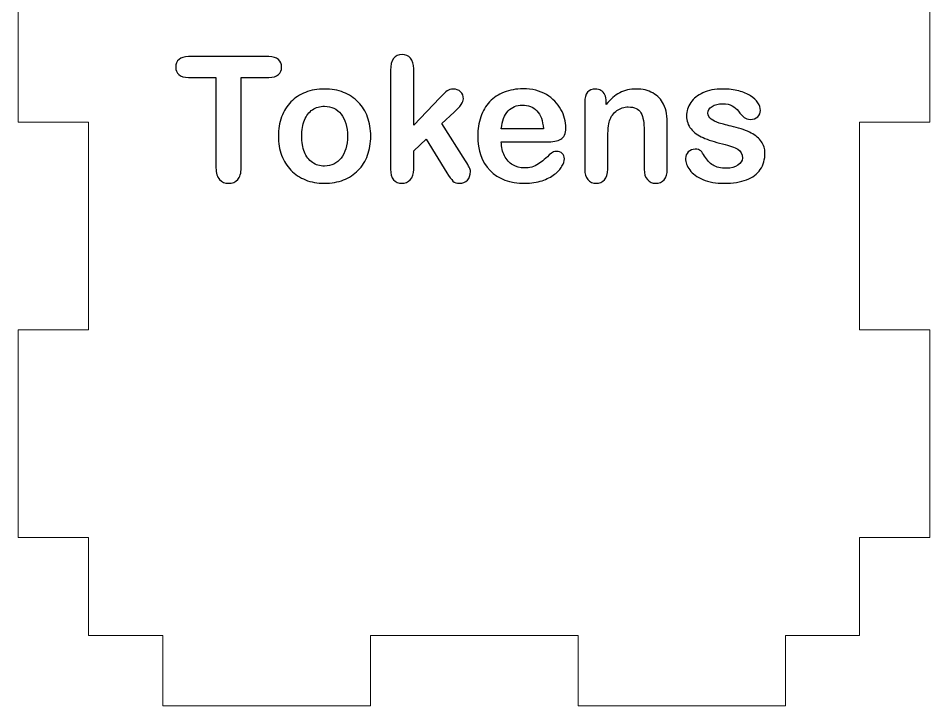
# Model space of a CAD drawing. Header units: inches. Extents: x -11.2 to 11.8, y -8.6 to 8.5.
# Drawn here: x -11.249 to -9.624, y 2.204 to 3.429 of the extents above; entities that cross this region are included whole.
import ezdxf

# ---------------------------------------------------------------- set-up
doc = ezdxf.new("R2010")
doc.units = ezdxf.units.IN
doc.header["$MEASUREMENT"] = 0
doc.layers.add('Tiny token holder', color=7, linetype='Continuous')

msp = doc.modelspace()

# ---------------------------------------------------------------- linework, layer by layer
at = {"layer": 'Tiny token holder', "color": 240, "lineweight": 9}
msp.add_open_spline([(-9.8805, 4.5291), (-9.8805, 4.5291), (-9.8805, 4.6541), (-9.8805, 4.6541), (-9.8805, 4.6541), (-9.8805, 4.6541), (-10.2505, 4.6541), (-10.2505, 4.6541), (-10.2505, 4.6541), (-10.2505, 4.6541), (-10.2505, 4.5291), (-10.2505, 4.5291), (-10.2505, 4.5291), (-10.2505, 4.5291), (-10.6205, 4.5291), (-10.6205, 4.5291), (-10.6205, 4.5291), (-10.6205, 4.5291), (-10.6205, 4.6541), (-10.6205, 4.6541), (-10.6205, 4.6541), (-10.6205, 4.6541), (-10.9905, 4.6541), (-10.9905, 4.6541), (-10.9905, 4.6541), (-10.9905, 4.6541), (-10.9905, 4.5291), (-10.9905, 4.5291), (-10.9905, 4.5291), (-10.9905, 4.5291), (-11.1235, 4.5291), (-11.1235, 4.5291), (-11.1235, 4.5291), (-11.1235, 4.5291), (-11.1235, 4.3541), (-11.1235, 4.3541), (-11.1235, 4.3541), (-11.1235, 4.3541), (-11.2485, 4.3541), (-11.2485, 4.3541), (-11.2485, 4.3541), (-11.2485, 4.3541), (-11.2485, 3.9841), (-11.2485, 3.9841), (-11.2485, 3.9841), (-11.2485, 3.9841), (-11.1235, 3.9841), (-11.1235, 3.9841), (-11.1235, 3.9841), (-11.1235, 3.9841), (-11.1235, 3.6141), (-11.1235, 3.6141), (-11.1235, 3.6141), (-11.1235, 3.6141), (-11.2485, 3.6141), (-11.2485, 3.6141), (-11.2485, 3.6141), (-11.2485, 3.6141), (-11.2485, 3.2441), (-11.2485, 3.2441), (-11.2485, 3.2441), (-11.2485, 3.2441), (-11.1235, 3.2441), (-11.1235, 3.2441), (-11.1235, 3.2441), (-11.1235, 3.2441), (-11.1235, 2.8741), (-11.1235, 2.8741), (-11.1235, 2.8741), (-11.1235, 2.8741), (-11.2485, 2.8741), (-11.2485, 2.8741), (-11.2485, 2.8741), (-11.2485, 2.8741), (-11.2485, 2.5041), (-11.2485, 2.5041), (-11.2485, 2.5041), (-11.2485, 2.5041), (-11.1235, 2.5041), (-11.1235, 2.5041), (-11.1235, 2.5041), (-11.1235, 2.5041), (-11.1235, 2.3291), (-11.1235, 2.3291), (-11.1235, 2.3291), (-11.1235, 2.3291), (-10.9905, 2.3291), (-10.9905, 2.3291), (-10.9905, 2.3291), (-10.9905, 2.3291), (-10.9905, 2.2041), (-10.9905, 2.2041), (-10.9905, 2.2041), (-10.9905, 2.2041), (-10.6205, 2.2041), (-10.6205, 2.2041), (-10.6205, 2.2041), (-10.6205, 2.2041), (-10.6205, 2.3291), (-10.6205, 2.3291), (-10.6205, 2.3291), (-10.6205, 2.3291), (-10.2505, 2.3291), (-10.2505, 2.3291), (-10.2505, 2.3291), (-10.2505, 2.3291), (-10.2505, 2.2041), (-10.2505, 2.2041), (-10.2505, 2.2041), (-10.2505, 2.2041), (-9.8805, 2.2041), (-9.8805, 2.2041), (-9.8805, 2.2041), (-9.8805, 2.2041), (-9.8805, 2.3291), (-9.8805, 2.3291), (-9.8805, 2.3291), (-9.8805, 2.3291), (-9.7485, 2.3291), (-9.7485, 2.3291), (-9.7485, 2.3291), (-9.7485, 2.3291), (-9.7485, 2.5041), (-9.7485, 2.5041), (-9.7485, 2.5041), (-9.7485, 2.5041), (-9.6235, 2.5041), (-9.6235, 2.5041), (-9.6235, 2.5041), (-9.6235, 2.5041), (-9.6235, 2.8741), (-9.6235, 2.8741), (-9.6235, 2.8741), (-9.6235, 2.8741), (-9.7485, 2.8741), (-9.7485, 2.8741), (-9.7485, 2.8741), (-9.7485, 2.8741), (-9.7485, 3.2441), (-9.7485, 3.2441), (-9.7485, 3.2441), (-9.7485, 3.2441), (-9.6235, 3.2441), (-9.6235, 3.2441), (-9.6235, 3.2441), (-9.6235, 3.2441), (-9.6235, 3.6141), (-9.6235, 3.6141), (-9.6235, 3.6141), (-9.6235, 3.6141), (-9.7485, 3.6141), (-9.7485, 3.6141), (-9.7485, 3.6141), (-9.7485, 3.6141), (-9.7485, 3.9841), (-9.7485, 3.9841), (-9.7485, 3.9841), (-9.7485, 3.9841), (-9.6235, 3.9841), (-9.6235, 3.9841), (-9.6235, 3.9841), (-9.6235, 3.9841), (-9.6235, 4.3541), (-9.6235, 4.3541), (-9.6235, 4.3541), (-9.6235, 4.3541), (-9.7485, 4.3541), (-9.7485, 4.3541), (-9.7485, 4.3541), (-9.7485, 4.3541), (-9.7485, 4.5291), (-9.7485, 4.5291), (-9.7485, 4.5291), (-9.7485, 4.5291), (-9.8805, 4.5291), (-9.8805, 4.5291)], degree=3, knots=[0, 0, 0, 0, 0.022222, 0.022222, 0.022222, 0.022222, 0.044444, 0.044444, 0.044444, 0.044444, 0.066667, 0.066667, 0.066667, 0.066667, 0.088889, 0.088889, 0.088889, 0.088889, 0.111111, 0.111111, 0.111111, 0.111111, 0.133333, 0.133333, 0.133333, 0.133333, 0.155556, 0.155556, 0.155556, 0.155556, 0.177778, 0.177778, 0.177778, 0.177778, 0.2, 0.2, 0.2, 0.2, 0.222222, 0.222222, 0.222222, 0.222222, 0.244444, 0.244444, 0.244444, 0.244444, 0.266667, 0.266667, 0.266667, 0.266667, 0.288889, 0.288889, 0.288889, 0.288889, 0.311111, 0.311111, 0.311111, 0.311111, 0.333333, 0.333333, 0.333333, 0.333333, 0.355556, 0.355556, 0.355556, 0.355556, 0.377778, 0.377778, 0.377778, 0.377778, 0.4, 0.4, 0.4, 0.4, 0.422222, 0.422222, 0.422222, 0.422222, 0.444444, 0.444444, 0.444444, 0.444444, 0.466667, 0.466667, 0.466667, 0.466667, 0.488889, 0.488889, 0.488889, 0.488889, 0.511111, 0.511111, 0.511111, 0.511111, 0.533333, 0.533333, 0.533333, 0.533333, 0.555556, 0.555556, 0.555556, 0.555556, 0.577778, 0.577778, 0.577778, 0.577778, 0.6, 0.6, 0.6, 0.6, 0.622222, 0.622222, 0.622222, 0.622222, 0.644444, 0.644444, 0.644444, 0.644444, 0.666667, 0.666667, 0.666667, 0.666667, 0.688889, 0.688889, 0.688889, 0.688889, 0.711111, 0.711111, 0.711111, 0.711111, 0.733333, 0.733333, 0.733333, 0.733333, 0.755556, 0.755556, 0.755556, 0.755556, 0.777778, 0.777778, 0.777778, 0.777778, 0.8, 0.8, 0.8, 0.8, 0.822222, 0.822222, 0.822222, 0.822222, 0.844444, 0.844444, 0.844444, 0.844444, 0.866667, 0.866667, 0.866667, 0.866667, 0.888889, 0.888889, 0.888889, 0.888889, 0.911111, 0.911111, 0.911111, 0.911111, 0.933333, 0.933333, 0.933333, 0.933333, 0.955556, 0.955556, 0.955556, 0.955556, 1, 1, 1, 1], dxfattribs=at)
at = {"layer": 'Tiny token holder', "color": 250}
for points, knots in [([(-10.4846, 3.1539), (-10.4846, 3.1539), (-10.5211, 3.2137), (-10.5211, 3.2137), (-10.5211, 3.2137), (-10.5211, 3.2137), (-10.5435, 3.1926), (-10.5435, 3.1926), (-10.5435, 3.1926), (-10.5435, 3.1926), (-10.5435, 3.1598), (-10.5435, 3.1598), (-10.5435, 3.1598), (-10.5435, 3.1518), (-10.5456, 3.1457), (-10.5498, 3.1414), (-10.5498, 3.1414), (-10.554, 3.1371), (-10.5588, 3.135), (-10.5643, 3.135), (-10.5643, 3.135), (-10.5707, 3.135), (-10.5757, 3.1371), (-10.5793, 3.1414), (-10.5793, 3.1414), (-10.583, 3.1456), (-10.5848, 3.1518), (-10.5848, 3.1601), (-10.5848, 3.1601), (-10.5848, 3.1601), (-10.5848, 3.3363), (-10.5848, 3.3363), (-10.5848, 3.3363), (-10.5848, 3.3454), (-10.583, 3.3524), (-10.5794, 3.3572), (-10.5794, 3.3572), (-10.5759, 3.362), (-10.5709, 3.3644), (-10.5643, 3.3644), (-10.5643, 3.3644), (-10.5579, 3.3644), (-10.5529, 3.3622), (-10.5492, 3.3579), (-10.5492, 3.3579), (-10.5454, 3.3536), (-10.5435, 3.3472), (-10.5435, 3.3387), (-10.5435, 3.3387), (-10.5435, 3.3387), (-10.5435, 3.2385), (-10.5435, 3.2385), (-10.5435, 3.2385), (-10.5435, 3.2385), (-10.4971, 3.2873), (-10.4971, 3.2873), (-10.4971, 3.2873), (-10.4913, 3.2934), (-10.4869, 3.2975), (-10.4839, 3.2997), (-10.4839, 3.2997), (-10.4809, 3.3019), (-10.4772, 3.303), (-10.4728, 3.303), (-10.4728, 3.303), (-10.4677, 3.303), (-10.4634, 3.3014), (-10.46, 3.2981), (-10.46, 3.2981), (-10.4565, 3.2948), (-10.4548, 3.2907), (-10.4548, 3.2858), (-10.4548, 3.2858), (-10.4548, 3.2797), (-10.4604, 3.2717), (-10.4716, 3.2615), (-10.4716, 3.2615), (-10.4716, 3.2615), (-10.4936, 3.2414), (-10.4936, 3.2414), (-10.4936, 3.2414), (-10.4936, 3.2414), (-10.4512, 3.1748), (-10.4512, 3.1748), (-10.4512, 3.1748), (-10.448, 3.1699), (-10.4458, 3.1661), (-10.4445, 3.1635), (-10.4445, 3.1635), (-10.4431, 3.1609), (-10.4424, 3.1585), (-10.4424, 3.1562), (-10.4424, 3.1562), (-10.4424, 3.1496), (-10.4442, 3.1445), (-10.4478, 3.1407), (-10.4478, 3.1407), (-10.4514, 3.1369), (-10.4561, 3.135), (-10.4619, 3.135), (-10.4619, 3.135), (-10.467, 3.135), (-10.4709, 3.1363), (-10.4736, 3.1391), (-10.4736, 3.1391), (-10.4763, 3.1418), (-10.48, 3.1467), (-10.4846, 3.1539)], [0, 0, 0, 0, 0.035714, 0.035714, 0.035714, 0.035714, 0.071429, 0.071429, 0.071429, 0.071429, 0.107143, 0.107143, 0.107143, 0.107143, 0.142857, 0.142857, 0.142857, 0.142857, 0.178571, 0.178571, 0.178571, 0.178571, 0.214286, 0.214286, 0.214286, 0.214286, 0.25, 0.25, 0.25, 0.25, 0.285714, 0.285714, 0.285714, 0.285714, 0.321429, 0.321429, 0.321429, 0.321429, 0.357143, 0.357143, 0.357143, 0.357143, 0.392857, 0.392857, 0.392857, 0.392857, 0.428571, 0.428571, 0.428571, 0.428571, 0.464286, 0.464286, 0.464286, 0.464286, 0.5, 0.5, 0.5, 0.5, 0.535714, 0.535714, 0.535714, 0.535714, 0.571429, 0.571429, 0.571429, 0.571429, 0.607143, 0.607143, 0.607143, 0.607143, 0.642857, 0.642857, 0.642857, 0.642857, 0.678571, 0.678571, 0.678571, 0.678571, 0.714286, 0.714286, 0.714286, 0.714286, 0.75, 0.75, 0.75, 0.75, 0.785714, 0.785714, 0.785714, 0.785714, 0.821429, 0.821429, 0.821429, 0.821429, 0.857143, 0.857143, 0.857143, 0.857143, 0.892857, 0.892857, 0.892857, 0.892857, 0.928571, 0.928571, 0.928571, 0.928571, 1, 1, 1, 1]), ([(-10.802, 3.3235), (-10.802, 3.3235), (-10.8511, 3.3235), (-10.8511, 3.3235), (-10.8511, 3.3235), (-10.8511, 3.3235), (-10.8511, 3.1624), (-10.8511, 3.1624), (-10.8511, 3.1624), (-10.8511, 3.1531), (-10.8531, 3.1462), (-10.8573, 3.1417), (-10.8573, 3.1417), (-10.8614, 3.1372), (-10.8668, 3.135), (-10.8734, 3.135), (-10.8734, 3.135), (-10.88, 3.135), (-10.8855, 3.1373), (-10.8897, 3.1418), (-10.8897, 3.1418), (-10.8939, 3.1464), (-10.896, 3.1532), (-10.896, 3.1624), (-10.896, 3.1624), (-10.896, 3.1624), (-10.896, 3.3235), (-10.896, 3.3235), (-10.896, 3.3235), (-10.896, 3.3235), (-10.945, 3.3235), (-10.945, 3.3235), (-10.945, 3.3235), (-10.9527, 3.3235), (-10.9584, 3.3252), (-10.9621, 3.3286), (-10.9621, 3.3286), (-10.9659, 3.332), (-10.9678, 3.3365), (-10.9678, 3.342), (-10.9678, 3.342), (-10.9678, 3.3478), (-10.9658, 3.3523), (-10.9619, 3.3557), (-10.9619, 3.3557), (-10.9581, 3.359), (-10.9524, 3.3607), (-10.945, 3.3607), (-10.945, 3.3607), (-10.945, 3.3607), (-10.802, 3.3607), (-10.802, 3.3607), (-10.802, 3.3607), (-10.7942, 3.3607), (-10.7885, 3.359), (-10.7847, 3.3555), (-10.7847, 3.3555), (-10.7809, 3.3521), (-10.779, 3.3476), (-10.779, 3.342), (-10.779, 3.342), (-10.779, 3.3365), (-10.7809, 3.332), (-10.7848, 3.3286), (-10.7848, 3.3286), (-10.7886, 3.3252), (-10.7943, 3.3235), (-10.802, 3.3235)], [0, 0, 0, 0, 0.055556, 0.055556, 0.055556, 0.055556, 0.111111, 0.111111, 0.111111, 0.111111, 0.166667, 0.166667, 0.166667, 0.166667, 0.222222, 0.222222, 0.222222, 0.222222, 0.277778, 0.277778, 0.277778, 0.277778, 0.333333, 0.333333, 0.333333, 0.333333, 0.388889, 0.388889, 0.388889, 0.388889, 0.444444, 0.444444, 0.444444, 0.444444, 0.5, 0.5, 0.5, 0.5, 0.555556, 0.555556, 0.555556, 0.555556, 0.611111, 0.611111, 0.611111, 0.611111, 0.666667, 0.666667, 0.666667, 0.666667, 0.722222, 0.722222, 0.722222, 0.722222, 0.777778, 0.777778, 0.777778, 0.777778, 0.833333, 0.833333, 0.833333, 0.833333, 0.888889, 0.888889, 0.888889, 0.888889, 1, 1, 1, 1]), ([(-10.6201, 3.219), (-10.6201, 3.2066), (-10.622, 3.1953), (-10.6258, 3.1849), (-10.6258, 3.1849), (-10.6297, 3.1745), (-10.6352, 3.1656), (-10.6425, 3.1582), (-10.6425, 3.1582), (-10.6498, 3.1507), (-10.6585, 3.145), (-10.6686, 3.141), (-10.6686, 3.141), (-10.6786, 3.137), (-10.69, 3.135), (-10.7026, 3.135), (-10.7026, 3.135), (-10.7152, 3.135), (-10.7264, 3.137), (-10.7364, 3.1411), (-10.7364, 3.1411), (-10.7464, 3.1451), (-10.7551, 3.1509), (-10.7624, 3.1584), (-10.7624, 3.1584), (-10.7697, 3.1659), (-10.7753, 3.1748), (-10.779, 3.185), (-10.779, 3.185), (-10.7828, 3.1953), (-10.7847, 3.2066), (-10.7847, 3.219), (-10.7847, 3.219), (-10.7847, 3.2315), (-10.7828, 3.243), (-10.779, 3.2534), (-10.779, 3.2534), (-10.7751, 3.2638), (-10.7696, 3.2726), (-10.7624, 3.28), (-10.7624, 3.28), (-10.7553, 3.2874), (-10.7466, 3.2931), (-10.7364, 3.297), (-10.7364, 3.297), (-10.7262, 3.301), (-10.715, 3.303), (-10.7026, 3.303), (-10.7026, 3.303), (-10.6901, 3.303), (-10.6787, 3.301), (-10.6686, 3.297), (-10.6686, 3.297), (-10.6584, 3.293), (-10.6497, 3.2872), (-10.6424, 3.2797), (-10.6424, 3.2797), (-10.6351, 3.2722), (-10.6296, 3.2634), (-10.6258, 3.253), (-10.6258, 3.253), (-10.622, 3.2427), (-10.6201, 3.2314), (-10.6201, 3.219)], [0, 0, 0, 0, 0.058824, 0.058824, 0.058824, 0.058824, 0.117647, 0.117647, 0.117647, 0.117647, 0.176471, 0.176471, 0.176471, 0.176471, 0.235294, 0.235294, 0.235294, 0.235294, 0.294118, 0.294118, 0.294118, 0.294118, 0.352941, 0.352941, 0.352941, 0.352941, 0.411765, 0.411765, 0.411765, 0.411765, 0.470588, 0.470588, 0.470588, 0.470588, 0.529412, 0.529412, 0.529412, 0.529412, 0.588235, 0.588235, 0.588235, 0.588235, 0.647059, 0.647059, 0.647059, 0.647059, 0.705882, 0.705882, 0.705882, 0.705882, 0.764706, 0.764706, 0.764706, 0.764706, 0.823529, 0.823529, 0.823529, 0.823529, 0.882353, 0.882353, 0.882353, 0.882353, 1, 1, 1, 1]), ([(-10.3064, 3.2088), (-10.3064, 3.2088), (-10.3873, 3.2088), (-10.3873, 3.2088), (-10.3873, 3.2088), (-10.3872, 3.1994), (-10.3853, 3.1911), (-10.3816, 3.1839), (-10.3816, 3.1839), (-10.3779, 3.1768), (-10.373, 3.1714), (-10.3669, 3.1678), (-10.3669, 3.1678), (-10.3608, 3.1641), (-10.3541, 3.1623), (-10.3467, 3.1623), (-10.3467, 3.1623), (-10.3418, 3.1623), (-10.3373, 3.1629), (-10.3332, 3.164), (-10.3332, 3.164), (-10.3291, 3.1652), (-10.3251, 3.167), (-10.3213, 3.1695), (-10.3213, 3.1695), (-10.3174, 3.1719), (-10.3139, 3.1746), (-10.3107, 3.1774), (-10.3107, 3.1774), (-10.3075, 3.1803), (-10.3033, 3.1841), (-10.2981, 3.1889), (-10.2981, 3.1889), (-10.296, 3.1908), (-10.293, 3.1917), (-10.2891, 3.1917), (-10.2891, 3.1917), (-10.2848, 3.1917), (-10.2814, 3.1905), (-10.2787, 3.1882), (-10.2787, 3.1882), (-10.2761, 3.1859), (-10.2748, 3.1826), (-10.2748, 3.1784), (-10.2748, 3.1784), (-10.2748, 3.1746), (-10.2763, 3.1703), (-10.2792, 3.1653), (-10.2792, 3.1653), (-10.2821, 3.1603), (-10.2865, 3.1555), (-10.2925, 3.151), (-10.2925, 3.151), (-10.2984, 3.1464), (-10.3057, 3.1425), (-10.3147, 3.1396), (-10.3147, 3.1396), (-10.3236, 3.1365), (-10.3339, 3.135), (-10.3455, 3.135), (-10.3455, 3.135), (-10.372, 3.135), (-10.3927, 3.1426), (-10.4074, 3.1577), (-10.4074, 3.1577), (-10.4221, 3.1729), (-10.4294, 3.1934), (-10.4294, 3.2193), (-10.4294, 3.2193), (-10.4294, 3.2315), (-10.4276, 3.2429), (-10.424, 3.2533), (-10.424, 3.2533), (-10.4204, 3.2638), (-10.4151, 3.2727), (-10.4082, 3.2802), (-10.4082, 3.2802), (-10.4012, 3.2876), (-10.3926, 3.2934), (-10.3824, 3.2973), (-10.3824, 3.2973), (-10.3722, 3.3013), (-10.3609, 3.3033), (-10.3485, 3.3033), (-10.3485, 3.3033), (-10.3324, 3.3033), (-10.3185, 3.2999), (-10.307, 3.2931), (-10.307, 3.2931), (-10.2954, 3.2863), (-10.2868, 3.2775), (-10.281, 3.2667), (-10.281, 3.2667), (-10.2753, 3.2559), (-10.2724, 3.2449), (-10.2724, 3.2336), (-10.2724, 3.2336), (-10.2724, 3.2233), (-10.2754, 3.2165), (-10.2813, 3.2134), (-10.2813, 3.2134), (-10.2873, 3.2103), (-10.2956, 3.2088), (-10.3064, 3.2088)], [0, 0, 0, 0, 0.037037, 0.037037, 0.037037, 0.037037, 0.074074, 0.074074, 0.074074, 0.074074, 0.111111, 0.111111, 0.111111, 0.111111, 0.148148, 0.148148, 0.148148, 0.148148, 0.185185, 0.185185, 0.185185, 0.185185, 0.222222, 0.222222, 0.222222, 0.222222, 0.259259, 0.259259, 0.259259, 0.259259, 0.296296, 0.296296, 0.296296, 0.296296, 0.333333, 0.333333, 0.333333, 0.333333, 0.37037, 0.37037, 0.37037, 0.37037, 0.407407, 0.407407, 0.407407, 0.407407, 0.444444, 0.444444, 0.444444, 0.444444, 0.481481, 0.481481, 0.481481, 0.481481, 0.518519, 0.518519, 0.518519, 0.518519, 0.555556, 0.555556, 0.555556, 0.555556, 0.592593, 0.592593, 0.592593, 0.592593, 0.62963, 0.62963, 0.62963, 0.62963, 0.666667, 0.666667, 0.666667, 0.666667, 0.703704, 0.703704, 0.703704, 0.703704, 0.740741, 0.740741, 0.740741, 0.740741, 0.777778, 0.777778, 0.777778, 0.777778, 0.814815, 0.814815, 0.814815, 0.814815, 0.851852, 0.851852, 0.851852, 0.851852, 0.888889, 0.888889, 0.888889, 0.888889, 0.925926, 0.925926, 0.925926, 0.925926, 1, 1, 1, 1]), ([(-10.2001, 3.2802), (-10.2001, 3.2802), (-10.2001, 3.2752), (-10.2001, 3.2752), (-10.2001, 3.2752), (-10.1928, 3.2848), (-10.1848, 3.2918), (-10.1762, 3.2963), (-10.1762, 3.2963), (-10.1676, 3.3008), (-10.1577, 3.303), (-10.1465, 3.303), (-10.1465, 3.303), (-10.1356, 3.303), (-10.1258, 3.3007), (-10.1172, 3.2959), (-10.1172, 3.2959), (-10.1086, 3.2912), (-10.1022, 3.2845), (-10.098, 3.2758), (-10.098, 3.2758), (-10.0953, 3.2707), (-10.0935, 3.2653), (-10.0927, 3.2594), (-10.0927, 3.2594), (-10.0919, 3.2536), (-10.0915, 3.2461), (-10.0915, 3.2371), (-10.0915, 3.2371), (-10.0915, 3.2371), (-10.0915, 3.1601), (-10.0915, 3.1601), (-10.0915, 3.1601), (-10.0915, 3.1518), (-10.0934, 3.1456), (-10.0972, 3.1414), (-10.0972, 3.1414), (-10.1009, 3.1371), (-10.1059, 3.135), (-10.1119, 3.135), (-10.1119, 3.135), (-10.1181, 3.135), (-10.1231, 3.1372), (-10.127, 3.1415), (-10.127, 3.1415), (-10.1308, 3.1459), (-10.1327, 3.1521), (-10.1327, 3.1601), (-10.1327, 3.1601), (-10.1327, 3.1601), (-10.1327, 3.229), (-10.1327, 3.229), (-10.1327, 3.229), (-10.1327, 3.2426), (-10.1346, 3.2531), (-10.1384, 3.2603), (-10.1384, 3.2603), (-10.1422, 3.2675), (-10.1497, 3.2711), (-10.161, 3.2711), (-10.161, 3.2711), (-10.1684, 3.2711), (-10.1751, 3.2689), (-10.1812, 3.2645), (-10.1812, 3.2645), (-10.1872, 3.2601), (-10.1917, 3.2541), (-10.1945, 3.2464), (-10.1945, 3.2464), (-10.1965, 3.2403), (-10.1975, 3.2288), (-10.1975, 3.2119), (-10.1975, 3.2119), (-10.1975, 3.2119), (-10.1975, 3.1601), (-10.1975, 3.1601), (-10.1975, 3.1601), (-10.1975, 3.1517), (-10.1995, 3.1455), (-10.2033, 3.1413), (-10.2033, 3.1413), (-10.2072, 3.1371), (-10.2122, 3.135), (-10.2183, 3.135), (-10.2183, 3.135), (-10.2243, 3.135), (-10.2292, 3.1372), (-10.233, 3.1415), (-10.233, 3.1415), (-10.2368, 3.1459), (-10.2387, 3.1521), (-10.2387, 3.1601), (-10.2387, 3.1601), (-10.2387, 3.1601), (-10.2387, 3.2796), (-10.2387, 3.2796), (-10.2387, 3.2796), (-10.2387, 3.2874), (-10.237, 3.2933), (-10.2336, 3.2972), (-10.2336, 3.2972), (-10.2302, 3.3011), (-10.2255, 3.303), (-10.2196, 3.303), (-10.2196, 3.303), (-10.2159, 3.303), (-10.2126, 3.3022), (-10.2097, 3.3004), (-10.2097, 3.3004), (-10.2068, 3.2987), (-10.2045, 3.2962), (-10.2027, 3.2927), (-10.2027, 3.2927), (-10.201, 3.2893), (-10.2001, 3.2851), (-10.2001, 3.2802)], [0, 0, 0, 0, 0.033333, 0.033333, 0.033333, 0.033333, 0.066667, 0.066667, 0.066667, 0.066667, 0.1, 0.1, 0.1, 0.1, 0.133333, 0.133333, 0.133333, 0.133333, 0.166667, 0.166667, 0.166667, 0.166667, 0.2, 0.2, 0.2, 0.2, 0.233333, 0.233333, 0.233333, 0.233333, 0.266667, 0.266667, 0.266667, 0.266667, 0.3, 0.3, 0.3, 0.3, 0.333333, 0.333333, 0.333333, 0.333333, 0.366667, 0.366667, 0.366667, 0.366667, 0.4, 0.4, 0.4, 0.4, 0.433333, 0.433333, 0.433333, 0.433333, 0.466667, 0.466667, 0.466667, 0.466667, 0.5, 0.5, 0.5, 0.5, 0.533333, 0.533333, 0.533333, 0.533333, 0.566667, 0.566667, 0.566667, 0.566667, 0.6, 0.6, 0.6, 0.6, 0.633333, 0.633333, 0.633333, 0.633333, 0.666667, 0.666667, 0.666667, 0.666667, 0.7, 0.7, 0.7, 0.7, 0.733333, 0.733333, 0.733333, 0.733333, 0.766667, 0.766667, 0.766667, 0.766667, 0.8, 0.8, 0.8, 0.8, 0.833333, 0.833333, 0.833333, 0.833333, 0.866667, 0.866667, 0.866667, 0.866667, 0.9, 0.9, 0.9, 0.9, 0.933333, 0.933333, 0.933333, 0.933333, 1, 1, 1, 1]), ([(-9.9173, 3.1889), (-9.9173, 3.1776), (-9.92, 3.1678), (-9.9256, 3.1597), (-9.9256, 3.1597), (-9.9311, 3.1516), (-9.9393, 3.1454), (-9.9502, 3.1413), (-9.9502, 3.1413), (-9.961, 3.1371), (-9.9742, 3.135), (-9.9897, 3.135), (-9.9897, 3.135), (-10.0046, 3.135), (-10.0173, 3.1373), (-10.0279, 3.1418), (-10.0279, 3.1418), (-10.0385, 3.1463), (-10.0463, 3.152), (-10.0513, 3.1588), (-10.0513, 3.1588), (-10.0563, 3.1656), (-10.0589, 3.1724), (-10.0589, 3.1793), (-10.0589, 3.1793), (-10.0589, 3.1838), (-10.0573, 3.1877), (-10.054, 3.1909), (-10.054, 3.1909), (-10.0508, 3.1942), (-10.0467, 3.1958), (-10.0418, 3.1958), (-10.0418, 3.1958), (-10.0374, 3.1958), (-10.0341, 3.1947), (-10.0318, 3.1926), (-10.0318, 3.1926), (-10.0295, 3.1904), (-10.0273, 3.1875), (-10.0251, 3.1836), (-10.0251, 3.1836), (-10.0209, 3.1763), (-10.0158, 3.1708), (-10.0099, 3.1671), (-10.0099, 3.1671), (-10.0041, 3.1635), (-9.996, 3.1617), (-9.9858, 3.1617), (-9.9858, 3.1617), (-9.9776, 3.1617), (-9.9708, 3.1635), (-9.9655, 3.1672), (-9.9655, 3.1672), (-9.9602, 3.1709), (-9.9576, 3.1751), (-9.9576, 3.1799), (-9.9576, 3.1799), (-9.9576, 3.1871), (-9.9603, 3.1924), (-9.9658, 3.1958), (-9.9658, 3.1958), (-9.9713, 3.1991), (-9.9803, 3.2023), (-9.9929, 3.2053), (-9.9929, 3.2053), (-10.0072, 3.2088), (-10.0187, 3.2126), (-10.0277, 3.2164), (-10.0277, 3.2164), (-10.0366, 3.2203), (-10.0437, 3.2255), (-10.0491, 3.2318), (-10.0491, 3.2318), (-10.0544, 3.2382), (-10.0571, 3.246), (-10.0571, 3.2553), (-10.0571, 3.2553), (-10.0571, 3.2636), (-10.0546, 3.2714), (-10.0497, 3.2788), (-10.0497, 3.2788), (-10.0447, 3.2862), (-10.0374, 3.292), (-10.0278, 3.2964), (-10.0278, 3.2964), (-10.0182, 3.3008), (-10.0065, 3.303), (-9.9929, 3.303), (-9.9929, 3.303), (-9.9822, 3.303), (-9.9726, 3.3019), (-9.9641, 3.2997), (-9.9641, 3.2997), (-9.9556, 3.2975), (-9.9485, 3.2945), (-9.9428, 3.2908), (-9.9428, 3.2908), (-9.937, 3.287), (-9.9327, 3.2829), (-9.9298, 3.2783), (-9.9298, 3.2783), (-9.9268, 3.2738), (-9.9253, 3.2694), (-9.9253, 3.265), (-9.9253, 3.265), (-9.9253, 3.2603), (-9.9269, 3.2564), (-9.9301, 3.2534), (-9.9301, 3.2534), (-9.9332, 3.2503), (-9.9378, 3.2488), (-9.9436, 3.2488), (-9.9436, 3.2488), (-9.9478, 3.2488), (-9.9515, 3.25), (-9.9545, 3.2524), (-9.9545, 3.2524), (-9.9574, 3.2549), (-9.9608, 3.2585), (-9.9647, 3.2634), (-9.9647, 3.2634), (-9.9678, 3.2674), (-9.9715, 3.2706), (-9.9757, 3.2731), (-9.9757, 3.2731), (-9.9799, 3.2755), (-9.9857, 3.2767), (-9.9929, 3.2767), (-9.9929, 3.2767), (-10.0004, 3.2767), (-10.0066, 3.2751), (-10.0115, 3.2719), (-10.0115, 3.2719), (-10.0165, 3.2687), (-10.0189, 3.2647), (-10.0189, 3.26), (-10.0189, 3.26), (-10.0189, 3.2556), (-10.0171, 3.2521), (-10.0135, 3.2493), (-10.0135, 3.2493), (-10.0098, 3.2466), (-10.005, 3.2442), (-9.9988, 3.2424), (-9.9988, 3.2424), (-9.9927, 3.2406), (-9.9842, 3.2384), (-9.9734, 3.2358), (-9.9734, 3.2358), (-9.9606, 3.2327), (-9.9501, 3.2289), (-9.942, 3.2245), (-9.942, 3.2245), (-9.9339, 3.2202), (-9.9277, 3.2151), (-9.9236, 3.2091), (-9.9236, 3.2091), (-9.9194, 3.2033), (-9.9173, 3.1965), (-9.9173, 3.1889)], [0, 0, 0, 0, 0.02439, 0.02439, 0.02439, 0.02439, 0.04878, 0.04878, 0.04878, 0.04878, 0.073171, 0.073171, 0.073171, 0.073171, 0.097561, 0.097561, 0.097561, 0.097561, 0.121951, 0.121951, 0.121951, 0.121951, 0.146341, 0.146341, 0.146341, 0.146341, 0.170732, 0.170732, 0.170732, 0.170732, 0.195122, 0.195122, 0.195122, 0.195122, 0.219512, 0.219512, 0.219512, 0.219512, 0.243902, 0.243902, 0.243902, 0.243902, 0.268293, 0.268293, 0.268293, 0.268293, 0.292683, 0.292683, 0.292683, 0.292683, 0.317073, 0.317073, 0.317073, 0.317073, 0.341463, 0.341463, 0.341463, 0.341463, 0.365854, 0.365854, 0.365854, 0.365854, 0.390244, 0.390244, 0.390244, 0.390244, 0.414634, 0.414634, 0.414634, 0.414634, 0.439024, 0.439024, 0.439024, 0.439024, 0.463415, 0.463415, 0.463415, 0.463415, 0.487805, 0.487805, 0.487805, 0.487805, 0.512195, 0.512195, 0.512195, 0.512195, 0.536585, 0.536585, 0.536585, 0.536585, 0.560976, 0.560976, 0.560976, 0.560976, 0.585366, 0.585366, 0.585366, 0.585366, 0.609756, 0.609756, 0.609756, 0.609756, 0.634146, 0.634146, 0.634146, 0.634146, 0.658537, 0.658537, 0.658537, 0.658537, 0.682927, 0.682927, 0.682927, 0.682927, 0.707317, 0.707317, 0.707317, 0.707317, 0.731707, 0.731707, 0.731707, 0.731707, 0.756098, 0.756098, 0.756098, 0.756098, 0.780488, 0.780488, 0.780488, 0.780488, 0.804878, 0.804878, 0.804878, 0.804878, 0.829268, 0.829268, 0.829268, 0.829268, 0.853659, 0.853659, 0.853659, 0.853659, 0.878049, 0.878049, 0.878049, 0.878049, 0.902439, 0.902439, 0.902439, 0.902439, 0.926829, 0.926829, 0.926829, 0.926829, 0.95122, 0.95122, 0.95122, 0.95122, 1, 1, 1, 1]), ([(-10.6616, 3.219), (-10.6616, 3.2358), (-10.6654, 3.2489), (-10.6728, 3.2583), (-10.6728, 3.2583), (-10.6802, 3.2676), (-10.6901, 3.2723), (-10.7026, 3.2723), (-10.7026, 3.2723), (-10.7107, 3.2723), (-10.7178, 3.2703), (-10.724, 3.2661), (-10.724, 3.2661), (-10.7301, 3.2619), (-10.7349, 3.2557), (-10.7382, 3.2475), (-10.7382, 3.2475), (-10.7415, 3.2394), (-10.7432, 3.2298), (-10.7432, 3.219), (-10.7432, 3.219), (-10.7432, 3.2082), (-10.7415, 3.1987), (-10.7383, 3.1906), (-10.7383, 3.1906), (-10.735, 3.1826), (-10.7303, 3.1764), (-10.7242, 3.1721), (-10.7242, 3.1721), (-10.7181, 3.1678), (-10.7109, 3.1657), (-10.7026, 3.1657), (-10.7026, 3.1657), (-10.6901, 3.1657), (-10.6802, 3.1704), (-10.6728, 3.1799), (-10.6728, 3.1799), (-10.6654, 3.1893), (-10.6616, 3.2023), (-10.6616, 3.219)], [0, 0, 0, 0, 0.090909, 0.090909, 0.090909, 0.090909, 0.181818, 0.181818, 0.181818, 0.181818, 0.272727, 0.272727, 0.272727, 0.272727, 0.363636, 0.363636, 0.363636, 0.363636, 0.454545, 0.454545, 0.454545, 0.454545, 0.545455, 0.545455, 0.545455, 0.545455, 0.636364, 0.636364, 0.636364, 0.636364, 0.727273, 0.727273, 0.727273, 0.727273, 0.818182, 0.818182, 0.818182, 0.818182, 1, 1, 1, 1]), ([(-10.3873, 3.2323), (-10.3873, 3.2323), (-10.3124, 3.2323), (-10.3124, 3.2323), (-10.3124, 3.2323), (-10.3133, 3.2465), (-10.3172, 3.257), (-10.3238, 3.264), (-10.3238, 3.264), (-10.3304, 3.271), (-10.3391, 3.2745), (-10.3499, 3.2745), (-10.3499, 3.2745), (-10.3602, 3.2745), (-10.3686, 3.2709), (-10.3752, 3.2639), (-10.3752, 3.2639), (-10.3819, 3.2567), (-10.3859, 3.2462), (-10.3873, 3.2323)], [0, 0, 0, 0, 0.166667, 0.166667, 0.166667, 0.166667, 0.333333, 0.333333, 0.333333, 0.333333, 0.5, 0.5, 0.5, 0.5, 0.666667, 0.666667, 0.666667, 0.666667, 1, 1, 1, 1])]:
    msp.add_open_spline(points, degree=3, knots=knots, dxfattribs=at)

doc.saveas('drawing.dxf')
